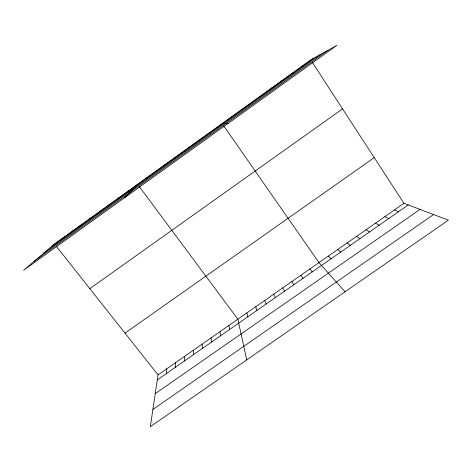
<?xml version="1.0" encoding="UTF-8"?>
<svg xmlns="http://www.w3.org/2000/svg" width="472" height="472" viewBox="0 0 472 472"><rect width="100%" height="100%" fill="white"/><g stroke="black" fill="none" stroke-linecap="round" stroke-linejoin="round"><path stroke-width="0.71" d="M193.308 354.814L193.343 350.248M184.275 361.109L184.493 356.425M193.756 144.349L193.785 143.925M175.26 367.393L175.655 362.584M166.262 373.671L166.828 368.744M403.949 203.326L158.026 374.886L150.338 426.682L448.4 220.153L403.949 203.326L312.246 62.257M184.145 151.252L184.375 150.686M174.552 158.144L174.988 157.43M164.976 165.023L165.613 164.167M155.424 171.885L156.256 170.888M145.889 178.735L146.922 177.596M124.814 197.609L137.6 184.292M126.868 192.399L128.301 190.971M117.386 199.208L119.015 197.644M107.923 206.004L109.746 204.299M98.483 212.789L100.495 210.943M89.055 219.563L91.267 217.574M79.644 226.318L82.051 224.194M70.257 233.068L72.853 230.802M60.882 239.8L63.673 237.398M51.525 246.52L313.237 58.516M43.371 253.458L320.128 54.675M33.943 261.476L328.117 50.227M89.828 288.646L342.56 108.89M125.003 333.126L374.237 157.618M157.276 379.93L408.262 204.954M155.235 393.672L420.021 209.409M152.893 409.472L433.579 214.542M300.8 67.048L303.095 65.803M290.899 74.163L292.976 73.071M281.017 81.261L282.875 80.329M271.152 88.347L272.798 87.568M261.305 95.421L262.733 94.795M251.482 102.483L252.697 102.011M241.67 109.528L242.679 109.203M231.888 116.555L232.678 116.389M222.117 123.575L228.153 123.41M212.654 130.372L213.031 130.502M394.439 209.963L398.545 211.727M384.945 216.583L388.851 218.489M375.464 223.197L379.175 225.232M366.007 229.793L369.517 231.964M356.567 236.383L359.882 238.684M347.138 242.956L350.259 245.393M337.734 249.517L340.654 252.083M328.347 256.066L331.073 258.768M345.062 291.755L318.972 262.603L223.793 125.977M309.892 268.94L312.24 271.896M56.298 246.248L158.026 374.886M139.334 186.623L237.847 319.202L246.75 359.876M300.829 275.259L302.989 278.344M291.784 281.572L293.755 284.781M282.757 287.873L284.539 291.206M273.742 294.162L275.341 297.62M264.745 300.434L266.161 304.021M255.765 306.7L256.992 310.411M246.797 312.954L247.847 316.789M228.914 325.432L229.598 329.509M219.999 331.651L220.501 335.852M211.096 337.863L211.421 342.182M202.211 344.058L202.352 348.501M54.51 243.983L23.6 270.273L336.919 45.318L310.723 59.92L54.51 243.983"/></g></svg>
